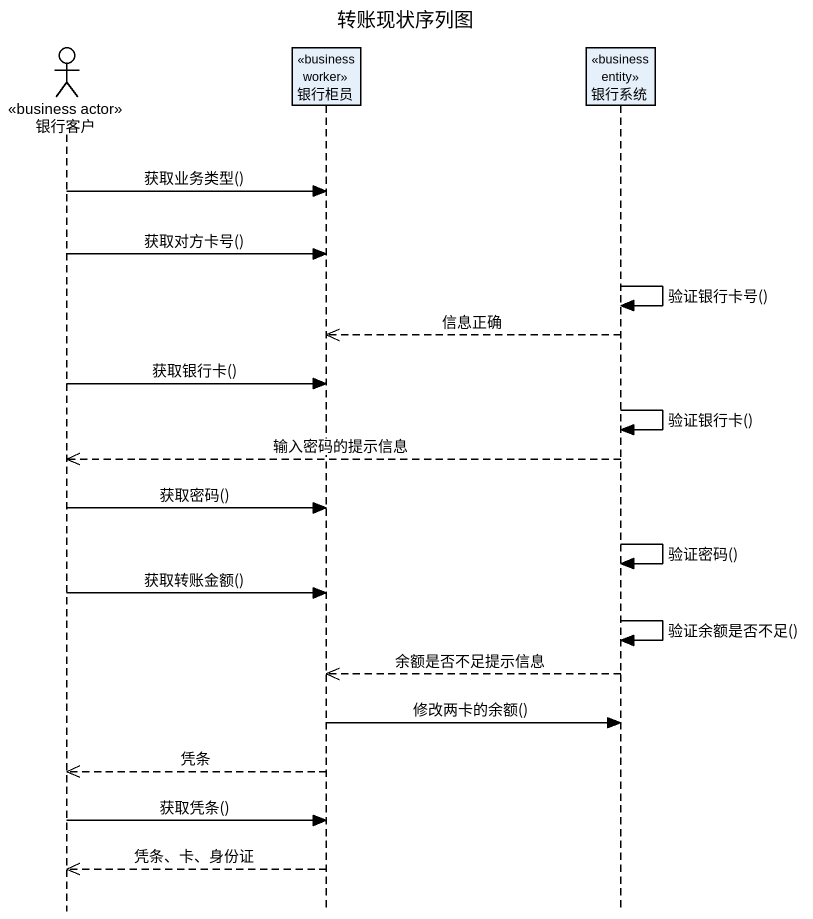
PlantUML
@startuml
title 转账现状序列图
hide footbox
actor 银行客户 <<business actor>>
participant 银行柜员 <<business worker>>
participant 银行系统 <<business entity>>

银行客户 -> 银行柜员 : 获取业务类型()
银行客户 -> 银行柜员 : 获取对方卡号()
银行系统 -> 银行系统 : 验证银行卡号()
银行系统 -->> 银行柜员 : 信息正确
银行客户 -> 银行柜员 : 获取银行卡()
银行系统 -> 银行系统 : 验证银行卡()
银行系统 -->> 银行客户 : 输入密码的提示信息
银行客户 -> 银行柜员 : 获取密码()
银行系统 -> 银行系统 : 验证密码()
银行客户 -> 银行柜员 : 获取转账金额()
银行系统 -> 银行系统 : 验证余额是否不足()
银行系统 -->> 银行柜员 : 余额是否不足提示信息
银行柜员 -> 银行系统 : 修改两卡的余额()
银行柜员 -->> 银行客户 : 凭条
银行客户 -> 银行柜员 : 获取凭条()
银行柜员 -->> 银行客户 : 凭条、卡、身份证
@enduml
